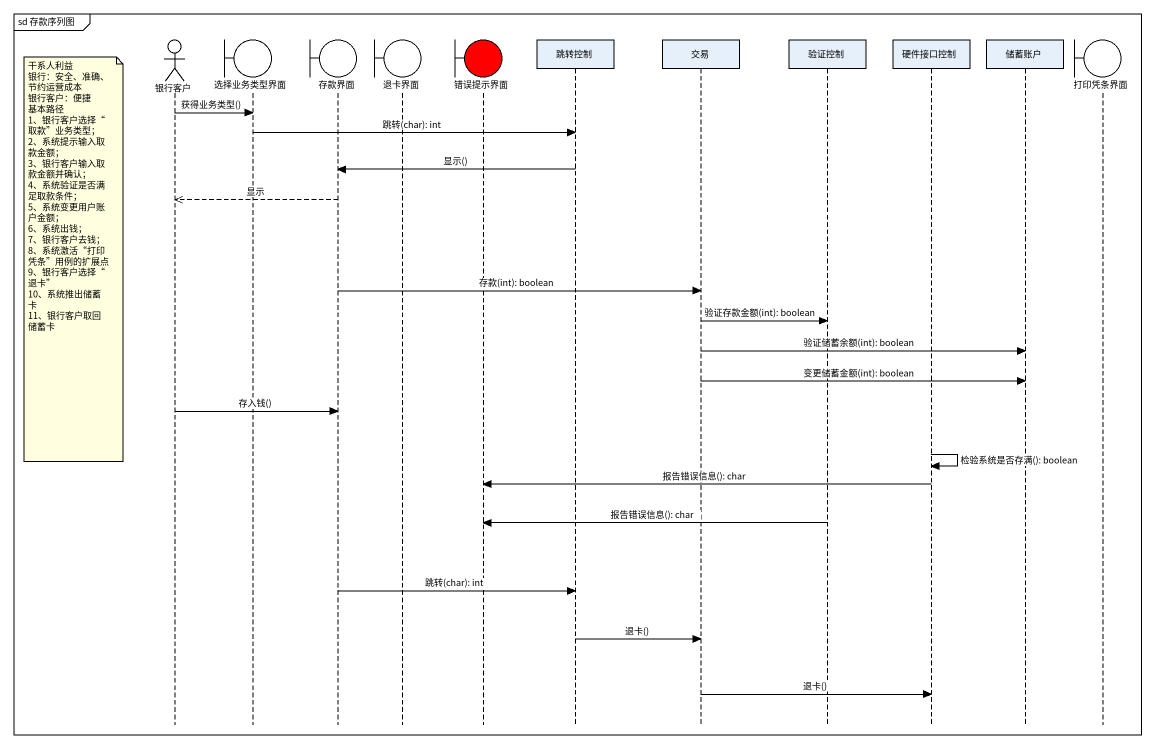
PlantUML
@startuml
mainframe sd 存款序列图
hide footbox
actor 银行客户
boundary 选择业务类型界面
boundary 存款界面
boundary 退卡界面
boundary 错误提示界面 #FF0000
participant 跳转控制
participant 交易
participant 验证控制
participant 硬件接口控制
participant 储蓄账户
boundary 打印凭条界面

银行客户 -> 选择业务类型界面 : 获得业务类型()
选择业务类型界面 -> 跳转控制 : 跳转(char): int
跳转控制 -> 存款界面 : 显示()
存款界面 -->> 银行客户 : 显示
note left of 银行客户
  干系人利益
  银行：安全、准确、节约运营成本
  银行客户：便捷
  基本路径
  1、银行客户选择“取款”业务类型；
  2、系统提示输入取款金额；
  3、银行客户输入取款金额并确认；
  4、系统验证是否满足取款条件；
  5、系统变更用户账户金额；
  6、系统出钱；
  7、银行客户去钱；
  8、系统激活“打印凭条”用例的扩展点
  9、银行客户选择“退卡”
  10、系统推出储蓄卡
  11、银行客户取回储蓄卡
end note
存款界面 -> 交易 : 存款(int): boolean
交易 -> 验证控制 : 验证存款金额(int): boolean
交易 -> 储蓄账户 : 验证储蓄余额(int): boolean
交易 -> 储蓄账户 : 变更储蓄金额(int): boolean
银行客户 -> 存款界面 : 存入钱()
硬件接口控制 -> 硬件接口控制 : 检验系统是否存满(): boolean
硬件接口控制 -> 错误提示界面 : 报告错误信息(): char
验证控制 -> 错误提示界面 : 报告错误信息(): char
存款界面 -> 跳转控制 : 跳转(char): int
跳转控制 -> 交易 : 退卡()
交易 -> 硬件接口控制 : 退卡()
@enduml
